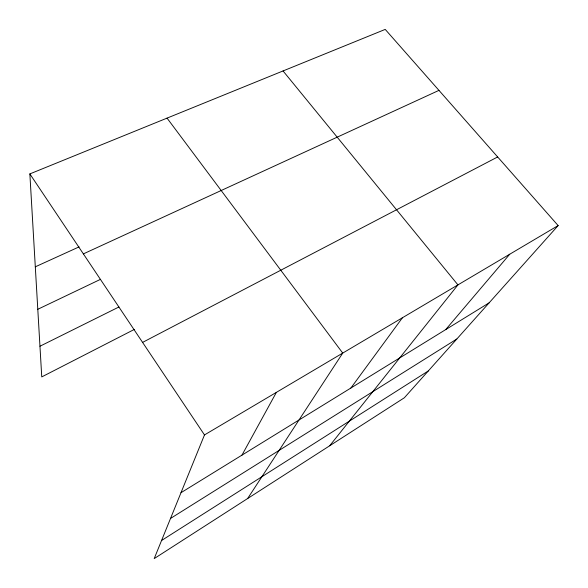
<?xml version="1.0" encoding="UTF-8"?>
<svg xmlns="http://www.w3.org/2000/svg" width="588" height="588" viewBox="0 0 588 588"><rect width="100%" height="100%" fill="white"/><g stroke="black" fill="none" stroke-linecap="round" stroke-linejoin="round"><path stroke-width="0.88" d="M558.137 225.571L204.484 434.929L154.203 558.6L404.353 397.767L558.137 225.571L385.221 29.4L29.863 173.908L41.755 376.908L134.424 329.376M241.969 455.134L276.382 392.365M247.629 498.536L342.738 353.087L167.051 118.122M350.874 388.029L402.42 317.755M329.67 445.785L457.942 284.886L283.056 70.95M445.697 329.611L509.73 254.229M161.56 540.504L428.314 370.94M170.535 518.44L456.817 339.019M180.994 492.7L489.12 302.849M142.583 342.4L497.654 156.959M39.955 346.229L118.923 306.995M37.794 309.288L100.504 279.344M83.371 253.884L438.964 90.368M35.302 266.82L79.086 246.894M29.863 173.908L204.484 434.929"/></g></svg>
